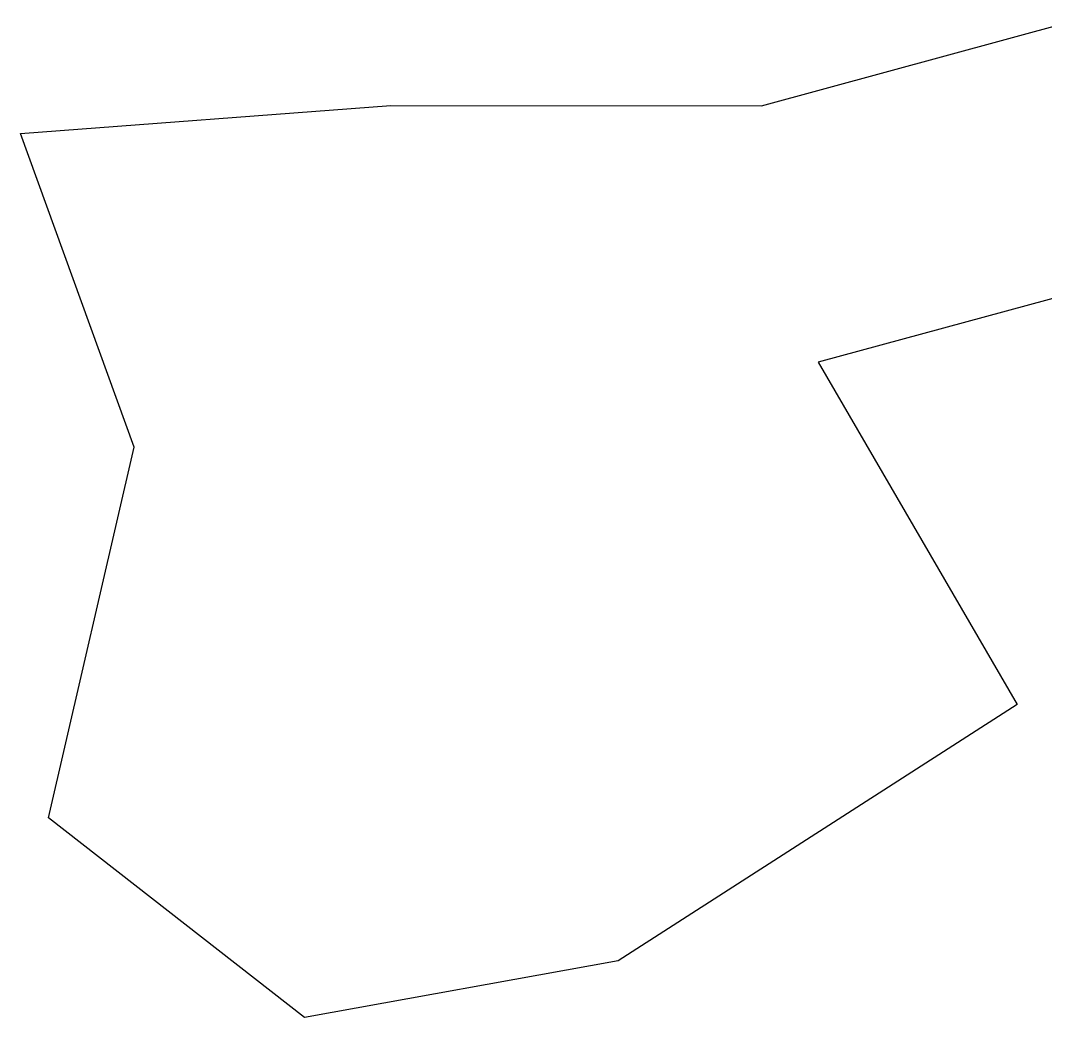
# Model space of a CAD drawing. Header units: millimetres. Extents: x 684983 to 685377, y 990360 to 990509.
# Drawn here: x 685140.35964 to 685140.38721, y 990365.05517 to 990365.08198 of the extents above; entities that cross this region are included whole.
import ezdxf

# ---------------------------------------------------------------- set-up
doc = ezdxf.new("R2010")
doc.units = ezdxf.units.MM
doc.layers.add('JACK  FRUIT TREE', color=7, linetype='Continuous')

# ---------------------------------------------------------------- blocks, each defined once
blk = doc.blocks.new('JT')
at = {"color": 3}
for p, q in [((-0.514813, 1.677413, 157.726634), (-0.501649, 1.680991, 157.726634)), ((-0.545922, 1.676245, 157.726634), (-0.530367, 1.677427, 157.726634)), ((-0.530367, 1.677427, 157.726634), (-0.514813, 1.677413, 157.726634)), ((-0.541148, 1.66308, 157.726634), (-0.545922, 1.676245, 157.726634)), ((-0.499266, 1.67022, 157.726634), (-0.51243, 1.666643, 157.726634)), ((-0.51243, 1.666643, 157.726634), (-0.504068, 1.652278, 157.726634)), ((-0.544752, 1.647529, 157.726634), (-0.541148, 1.66308, 157.726634)), ((-0.504068, 1.652278, 157.726634), (-0.520828, 1.641525, 157.726634)), ((-0.533991, 1.639144, 157.726634), (-0.544752, 1.647529, 157.726634)), ((-0.520828, 1.641525, 157.726634), (-0.533991, 1.639144, 157.726634))]:
    blk.add_line(p, q, dxfattribs=at)

msp = doc.modelspace()

# ---------------------------------------------------------------- block references
at = {"layer": 'JACK  FRUIT TREE', "xscale": 0.6405624211285185, "yscale": 0.6405624211285185, "zscale": 0.6405624211285185}
msp.add_blockref('JT', (685140.709335, 990364.005196, -101.033755), dxfattribs=at)

doc.saveas('drawing.dxf')
